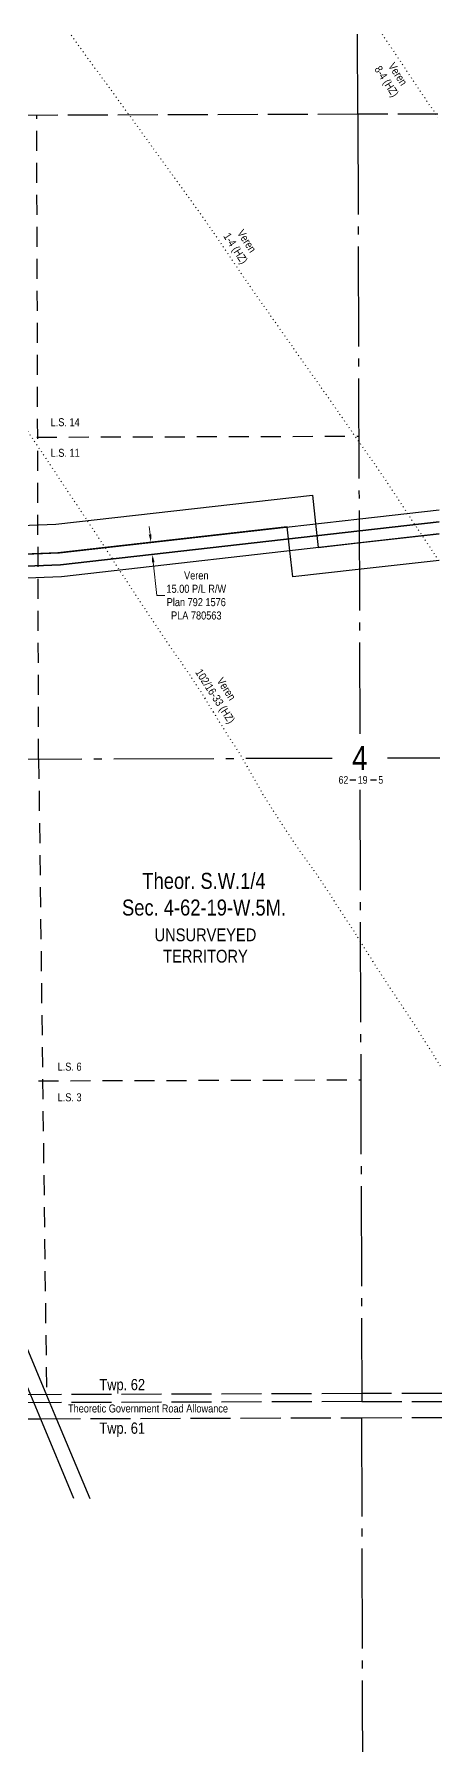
# Model space of a CAD drawing. Extents: x 508832 to 545988, y 6015023 to 6034705.
# Drawn here: x 513320 to 513829, y 6019486 to 6021625 of the extents above; entities that cross this region are included whole.
import ezdxf
from ezdxf.enums import TextEntityAlignment as Align

# ---------------------------------------------------------------- set-up
doc = ezdxf.new("R2010")
doc.units = 0
doc.header["$LTSCALE"] = 5
doc.header["$PDSIZE"] = 0.5
for name, pattern in [('foc-DOT', [1, 0.2, -0.8]), ('foc-LSD', [8, 5, -3]), ('foc-QUARTERLINE', [33, 25, -3, 2, -3]), ('foc-UNSURVEYED', [12.5, 10, -2.5])]:
    doc.linetypes.add(name, pattern=pattern)
doc.layers.get('Defpoints').update_dxf_attribs({"color": 9})
for name, color, linetype in [('10', 1, 'Continuous'), ('9', 3, 'Continuous'), ('ABADATA-DRILL', 8, 'foc-DOT'), ('ABADATA-DRILL-T', 8, 'Continuous'), ('C-RW', 13, 'Continuous'), ('C-SYMBOL', 7, 'Continuous'), ('D-TXT', 7, 'Continuous'), ('F-RW', 190, 'Continuous'), ('L-QSEC', 8, 'foc-QUARTERLINE'), ('L-ROAD-T', 7, 'Continuous'), ('L-SECLBL', 7, 'Continuous'), ('L-SECTION-LSD', 7, 'foc-LSD'), ('L-UNS-T', 3, 'Continuous'), ('L-USEC', 7, 'foc-UNSURVEYED')]:
    doc.layers.add(name, color=color, linetype=linetype)
doc.layers.add('C-RW-T', color=13, linetype='Continuous', lineweight=9)
doc.styles.add('100L', font='ARIALN.TTF', dxfattribs={"height": 11})
doc.styles.add('175L', font='ARIALN.TTF', dxfattribs={"height": 20})
doc.styles.add('80CG', font='ARIALN.TTF', dxfattribs={"height": 10})
doc.styles.add('80L', font='ARIALN.TTF', dxfattribs={"height": 10})
doc.styles.add('SIMPLEX', font='ARIALN.TTF')
doc.dimstyles.new('Compass 5 000', dxfattribs={"dimscale": 5, "dimtxt": 9, "dimasz": 2, "dimexe": 0.2, "dimexo": 0.0625, "dimgap": 0.5, "dimtad": 0, "dimtih": 1, "dimtoh": 1, "dimzin": 0, "dimdsep": 46, "dimtxsty": '80CG', "dimcen": 0.1, "dimse1": 1, "dimse2": 1, "dimclrd": 256, "dimclrt": 256, "dimaunit": 1, "dimadec": 4, "dimazin": 0, "dimtfac": 0.06, "dimtofl": 0, "dimtmove": 0, "dimatfit": 1, "dimfxl": 0.2, "dimtolj": 1, "dimtzin": 0, "dimlwd": -1, "dimarcsym": 0})

# ---------------------------------------------------------------- blocks, each defined once
blk = doc.blocks.new('*D47')
at = {"layer": 'C-RW-T', "transparency": 16777216}
for p, q in [((513464.4, 6020999.9), (513463.3, 6021009.8)), ((513468.3, 6020965.1), (513473, 6020923.6)), ((513473, 6020923.6), (513483, 6020923.6))]:
    blk.add_line(p, q, dxfattribs=at)
for points in [[(513466.1, 6021000.1), (513462.7, 6020999.7), (513465.5, 6020989.9)], [(513470, 6020965.3), (513466.7, 6020964.9), (513467.2, 6020975)]]:
    blk.add_solid(points, dxfattribs=at)
at = {"layer": 'Defpoints', "color": 0, "transparency": 16777216}
for p in [(513465.5, 6020989.9), (513498.3, 6020993.6), (513500, 6020978.7)]:
    blk.add_point(p, dxfattribs=at)
at = {"layer": 'C-RW-T', "transparency": 16777216, "insert": (513522.1, 6020923.6), "char_height": 10, "attachment_point": 5, "style": '80CG'}
blk.add_mtext('\\A1;Veren\\P15.00 P/L R/W\\PPlan 792 1576\\PPLA 780563', dxfattribs=at)
blk = doc.blocks.new('L-SECLBL')
at = {"layer": '9', "color": 7}
for p, q in [((-5.1, -27.8), (-12.3, -27.8)), ((20.7, -27.8), (13.5, -27.8))]:
    blk.add_line(p, q, dxfattribs=at)
at = {"layer": '10', "color": 2, "style": 'SIMPLEX'}
blk.add_attdef('SEC', text='', height=30, dxfattribs=at).set_placement((0, 0), align=Align.MIDDLE)
at = {"layer": '10', "color": 5, "style": '80L'}
blk.add_attdef('TWP', text='', height=9.5, dxfattribs=at).set_placement((-14.4, -27.4), align=Align.MIDDLE_RIGHT)
blk.add_attdef('RGE', text='', height=9.5, dxfattribs=at).set_placement((3.6, -27.4), align=Align.MIDDLE_CENTER)
blk.add_attdef('MER', text='', height=9.5, dxfattribs=at).set_placement((23.2, -27.4), align=Align.MIDDLE_LEFT)

msp = doc.modelspace()

# ---------------------------------------------------------------- linework, layer by layer
at = {"layer": 'ABADATA-DRILL', "flags": 128}
msp.add_lwpolyline([(513754.133, 6021624.857), (513759.728, 6021616.9), (513775.831, 6021593.082), (513791.554, 6021569.133), (513807.507, 6021545.215), (513823.649, 6021521.498), (513823.928, 6021521.084)], dxfattribs=at)
at = {"layer": 'C-RW'}
for points in [[(512000.902, 6020926.398), (512101.594, 6020930.039), (512284.237, 6020936.642), (512618.816, 6020948.739), (512865.058, 6020958.217), (512868.125, 6020958.335), (512870.226, 6020958.416), (512872.524, 6020958.504), (512875.685, 6020958.625), (512886.223, 6020959.03), (512903.91, 6020959.713), (512905.711, 6020959.782), (512934.066, 6020960.877), (513351.293, 6020976.982), (513726.236, 6021019.469), (513825.395, 6021030.706)], [(513825.441, 6021015.624), (513726.282, 6021004.388), (513352.431, 6020962.025), (512934.109, 6020945.876), (512911.86, 6020945.018), (512903.952, 6020944.712), (512892.374, 6020944.265), (512881.826, 6020943.859), (512878.667, 6020943.738), (512876.377, 6020943.649), (512874.262, 6020943.567), (512871.203, 6020943.45), (512847.476, 6020942.536), (512619.076, 6020933.747), (512259.878, 6020920.761), (512101.633, 6020915.039), (512000.941, 6020911.398)]]:
    msp.add_lwpolyline(points, dxfattribs=at)
at = {"layer": 'F-RW'}
for points in [[(513369.155, 6019795.223), (513327.775, 6019894.503), (513315.22, 6019924.622), (513144.971, 6020333.09), (513102.641, 6020434.647), (513079.887, 6020489.24), (512984.686, 6020717.757), (512932.397, 6020843.272), (512902.033, 6020916.165), (512890.374, 6020944.265), (512884.223, 6020959.03), (512869.399, 6020994.617), (512650.215, 6021520.879), (512639.174, 6021547.385), (512625.328, 6021580.625), (512608.419, 6021621.227)], [(512628.191, 6021621.289), (512638.407, 6021596.76), (512642.2, 6021587.654), (512656.046, 6021554.416), (512669.99, 6021520.942), (512888.89, 6020995.364), (512901.898, 6020964.135), (512903.711, 6020959.782), (512909.86, 6020945.018), (512932.262, 6020891.23), (513004.486, 6020717.819), (513096.654, 6020496.525), (513334.997, 6019924.684), (513347.551, 6019894.565), (513388.932, 6019795.285)], [(512931.964, 6020997.015), (513346.585, 6021012.886), (513667.161, 6021049.15), (513671.121, 6021013.449), (513672.845, 6020998.557), (513674.571, 6020983.655), (513724.327, 6020989.294), (513825.485, 6021000.756)], [(513825.584, 6020967.543), (513724.426, 6020956.082), (513642.537, 6020946.804), (513638.826, 6020979.602), (513637.139, 6020994.511), (513635.458, 6021009.386), (513349.293, 6020976.982), (512932.066, 6020960.877)], [(512934.109, 6020945.876), (513352.431, 6020962.025), (513726.282, 6021004.388), (513825.441, 6021015.624)], [(513825.486, 6021000.53), (513726.327, 6020989.294), (513353.566, 6020947.054), (512934.151, 6020930.863)]]:
    msp.add_lwpolyline(points, dxfattribs=at)
at = {"layer": 'L-QSEC'}
for p, q in [((513723.97, 6021524.814), (513723.671, 6021624.76)), ((513723.97, 6021524.814), (513726.287, 6020750.616)), ((512923.944, 6020718.088), (513691.739, 6020720.522)), ((513760.983, 6020720.742), (513826.322, 6020720.949)), ((513726.496, 6020680.654), (513728.783, 6019916.397))]:
    msp.add_line(p, q, dxfattribs=at)
at = {"layer": 'L-QSEC', "flags": 128}
msp.add_lwpolyline([(513733.658, 6018287.854), (513728.842, 6019896.309)], dxfattribs=at)
at = {"layer": 'L-SECTION-LSD'}
for p, q in [((513325.16, 6020719.36), (513322.827, 6021523.544)), ((512922.814, 6021120.181), (513725.173, 6021122.723))]:
    msp.add_line(p, q, dxfattribs=at)
at = {"layer": 'L-SECTION-LSD', "flags": 128}
for points in [[(513325.16, 6020719.36), (513334.997, 6019924.684)], [(512925.077, 6020315.972), (513727.58, 6020318.515)]]:
    msp.add_lwpolyline(points, dxfattribs=at)
at = {"layer": 'L-USEC'}
for p, q in [((513723.97, 6021524.814), (512921.683, 6021522.273)), ((513823.916, 6021525.131), (513723.97, 6021524.814)), ((513728.783, 6019916.397), (512926.211, 6019913.856)), ((513728.752, 6019926.468), (512936.233, 6019923.959)), ((513828.697, 6019926.784), (513728.752, 6019926.468)), ((513728.778, 6019916.415), (513828.728, 6019916.731)), ((512926.268, 6019893.767), (513327.548, 6019895.038)), ((513327.548, 6019895.038), (513728.842, 6019896.309)), ((513728.842, 6019896.309), (513828.788, 6019896.625))]:
    msp.add_line(p, q, dxfattribs=at)

# ---------------------------------------------------------------- block references
at = {"layer": 'L-SECLBL', "xscale": 0.9994627, "yscale": 0.9994627, "zscale": 0.9994627}
msp.add_blockref('L-SECLBL', (513726.377, 6020720.632), dxfattribs=at).add_auto_attribs({'SEC': '4', 'TWP': '62', 'RGE': '19', 'MER': '5'})

# ---------------------------------------------------------------- texts
at = {"layer": 'ABADATA-DRILL-T', "char_height": 10, "attachment_point": 1, "rotation": 303.04781, "style": '80L'}
for s, width, insert in [('\\pxqc;Veren\\P8-4 (HZ)', 42.03724, (513766.669, 6021595.436)), ('\\pxqc;Veren\\P1-4 (HZ)', 42.03724, (513577.989, 6021386.809)), ('\\pxqc;Veren\\P102/16-33 (HZ)', 77.07817, (513542.93, 6020841.954))]:
    msp.add_mtext_dynamic_manual_height_columns(s, width=width, gutter_width=50.027, heights=[0], dxfattribs=dict(at, insert=insert))
at = {"layer": 'C-SYMBOL', "color": 3, "insert": (513531.765, 6020577.072), "char_height": 19.98925, "width": 203.13309, "attachment_point": 2, "style": '175L'}
msp.add_mtext('Theor. S.W.1/4 \\PSec. 4-62-19-W.5M.', dxfattribs=at)
at = {"layer": 'D-TXT', "color": 3, "char_height": 14, "attachment_point": 1, "style": '80L'}
for s, width, insert in [('Twp. 62', 58.81323, (513401.043, 6019944.708)), ('Twp. 61', 59.45352, (513401.043, 6019890.314))]:
    msp.add_mtext_dynamic_manual_height_columns(s, width=width, gutter_width=47.5, heights=[0], dxfattribs=dict(at, insert=insert))
at = {"layer": 'L-ROAD-T', "style": '80L'}
msp.add_text('Theoretic Government Road Allowance', height=10, dxfattribs=at).set_placement((513461.785, 6019907.881), align=Align.MIDDLE_CENTER)
at = {"layer": 'L-UNS-T', "color": 3, "insert": (513533.523, 6020486.194), "char_height": 15.9914, "attachment_point": 5, "style": '80L'}
msp.add_mtext_dynamic_manual_height_columns('\\pxqc;UNSURVEYED TERRITORY', width=126.48171, gutter_width=47.526, heights=[0], dxfattribs=at)

# ---------------------------------------------------------------- dimensions: what is measured, and where the dimension line sits
at = {"layer": 'C-RW-T'}
dim = msp.add_linear_dim(base=(513465.521, 6020989.926), p1=(513500.013, 6020978.749), p2=(513498.325, 6020993.643), angle=96.464954, text='Veren\\P15.00 P/L R/W\\PPlan 792 1576\\PPLA 780563', dimstyle='Compass 5 000', dxfattribs=at)
dim.commit()
dim.dimension.update_dxf_attribs({"geometry": '*D47', "text_midpoint": (513522.117, 6020923.648), "dimtype": 161})

# ---------------------------------------------------------------- next in the draw order: texts
at = {"layer": 'L-SECTION-LSD', "attachment_point": 1, "style": '100L', "bg_fill": 3, "box_fill_scale": 1.5, "bg_fill_color": 256, "bg_fill_transparency": 0}
for s, width, gutter_width, insert, char_height in [('L.S. 14', 37.01809, 55.03, (513340.191, 6021145.134), 9.9946), ('\\pxql;L.S. 11', 36.46909, 55.03, (513340.191, 6021106.87), 9.99463), ('\\pxql;L.S. 6', 30.48313, 55, (513348.877, 6020339.917), 9.99463), ('\\pxql;L.S. 3', 30.37591, 55, (513348.877, 6020301.653), 9.99463)]:
    msp.add_mtext_dynamic_manual_height_columns(s, width=width, gutter_width=gutter_width, heights=[0], dxfattribs=dict(at, insert=insert, char_height=char_height))

# ---------------------------------------------------------------- next in the draw order: linework, layer by layer
at = {"layer": 'ABADATA-DRILL', "flags": 128}
for points in [[(512988.222, 6021622.431), (512994.838, 6021612.349), (513010.71, 6021588.52), (513026.444, 6021564.462), (513042.127, 6021540.483), (513057.879, 6021516.714), (513073.692, 6021492.785), (513089.335, 6021468.696), (513104.849, 6021444.507), (513120.512, 6021420.398), (513136.195, 6021396.459), (513151.889, 6021372.29), (513167.432, 6021348.081), (513182.856, 6021323.942), (513198.539, 6021299.843), (513214.572, 6021276.025), (513230.234, 6021252.346), (513245.847, 6021228.107), (513261.411, 6021204.077), (513277.174, 6021180.059), (513292.977, 6021156.11), (513308.969, 6021132.222), (513325.092, 6021108.534), (513341.064, 6021084.626), (513356.877, 6021060.698), (513372.81, 6021036.729), (513388.873, 6021012.901), (513404.396, 6020988.962), (513419.999, 6020964.853), (513435.563, 6020940.734), (513451.115, 6020916.835), (513466.948, 6020892.996), (513482.71, 6020869.367), (513499.222, 6020845.771), (513515.314, 6020822.223), (513530.947, 6020798.194), (513545.922, 6020773.613), (513561.316, 6020749.183), (513576.909, 6020725.054), (513591.275, 6020700.152), (513605.431, 6020675.089), (513620.614, 6020650.909), (513636.117, 6020626.889), (513652.039, 6020603.451), (513668.97, 6020580.145), (513685.304, 6020555.868), (513700.947, 6020531.709), (513716.651, 6020507.7), (513731.994, 6020483.431), (513747.238, 6020459.131), (513762.861, 6020435.121), (513778.884, 6020411.303), (513794.737, 6020387.265), (513810.031, 6020362.915), (513825.205, 6020338.755), (513827.48, 6020335.083)], [(513366.005, 6021623.627), (513376.488, 6021608.747), (513393.34, 6021585.441), (513410.31, 6021562.355), (513427.241, 6021539.12), (513444.033, 6021515.824), (513460.683, 6021492.837), (513477.574, 6021469.462), (513494.305, 6021446.245), (513511.177, 6021422.98), (513527.938, 6021399.684), (513544.27, 6021376.036), (513560.382, 6021352.339), (513576.505, 6021328.531), (513592.627, 6021304.803), (513609.239, 6021281.307), (513625.771, 6021257.81), (513642.162, 6021234.443), (513658.664, 6021210.946), (513675.235, 6021187.5), (513691.717, 6021164.223), (513707.869, 6021140.605), (513724.11, 6021117.288), (513740.702, 6021093.801), (513756.954, 6021070.314), (513772.806, 6021046.435), (513788.4, 6021022.236), (513804.373, 6020998.178), (513820.196, 6020974.19), (513825.589, 6020966.038)]]:
    msp.add_lwpolyline(points, dxfattribs=at)

doc.saveas('drawing.dxf')
